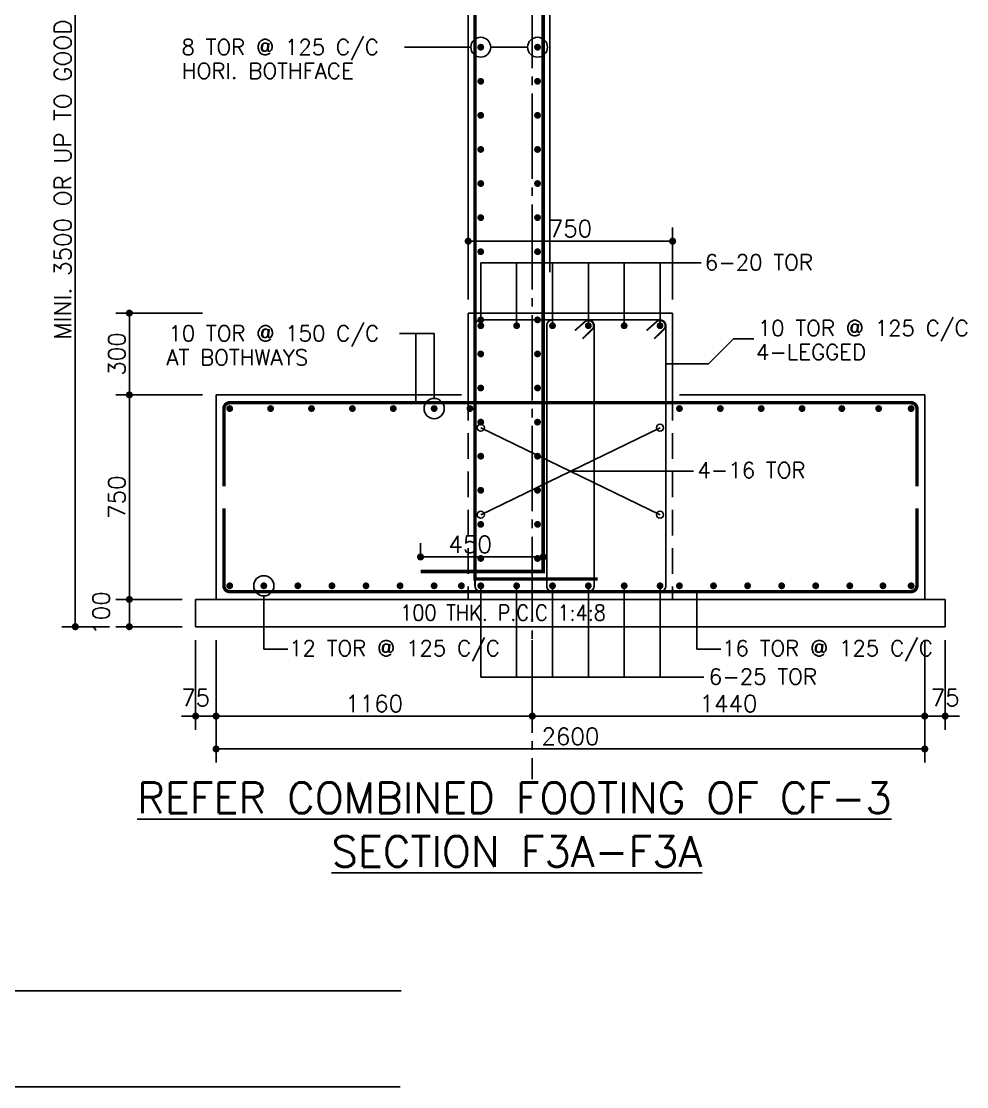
# Model space of a CAD drawing. Extents: x -200722 to 834823, y -494970 to 88783.
# Drawn here: x 479843 to 493718, y -149199 to -133571 of the extents above; entities that cross this region are included whole.
import ezdxf
from ezdxf.enums import TextEntityAlignment as Align

# ---------------------------------------------------------------- set-up
doc = ezdxf.new("R2010")
doc.units = 0
doc.header["$LTSCALE"] = 100
doc.header["$MEASUREMENT"] = 0
doc.header["$PDMODE"] = 34
for name, pattern in [('ACAD_ISO04W100', [30, 24, -3, 0, -3]), ('CL', [3.25, 2.5, -0.25, 0.25, -0.25]), ('HIDDEN', [0.375, 0.25, -0.125])]:
    doc.linetypes.add(name, pattern=pattern)
doc.layers.get('0').update_dxf_attribs({"linetype": 'CONTINUOUS'})
doc.layers.get('DEFPOINTS').update_dxf_attribs({"linetype": 'CONTINUOUS'})
for name, color, linetype in [('5', 4, 'CONTINUOUS'), ('A-Grid', 5, 'ACAD_ISO04W100'), ('BEAM', 4, 'CONTINUOUS'), ('STEEL', 6, 'CONTINUOUS'), ('TEXT', 2, 'CONTINUOUS')]:
    doc.layers.add(name, color=color, linetype=linetype)
doc.styles.add('ROMANS', font='romans.shx')
doc.styles.get("Standard").update_dxf_attribs({"font": 'simplex.shx'})
doc.dimstyles.new('STANDARD$0', dxfattribs={"dimtxt": 2.5, "dimasz": 2.5, "dimexe": 2, "dimexo": 0.7, "dimgap": 0.9, "dimtad": 1, "dimdec": 0, "dimdsep": 46, "dimtxsty": 'ROMANS', "dimcen": 0.09, "dimclrd": 4, "dimclre": 4, "dimclrt": 3, "dimadec": 0, "dimazin": 0, "dimtfac": 1, "dimtdec": 0, "dimtmove": 0, "dimatfit": 3, "dimfxl": 1, "dimtolj": 1, "dimtzin": 0, "dimarcsym": 0})

# ---------------------------------------------------------------- blocks, each defined once
blk = doc.blocks.new('DOT')
at = {"color": 0, "linetype": 'ByBlock'}
blk.add_line((-0.5, 0), (-1, 0), dxfattribs=at)
at = {"color": 0, "linetype": 'ByBlock', "const_width": 0.5}
blk.add_lwpolyline([(-0.25, 0, 1), (0.25, 0, 1)], format="xyb", close=True, dxfattribs=at)
blk = doc.blocks.new('*D1273')
at = {"layer": 'BEAM', "color": 0, "lineweight": -2, "transparency": 16777216}
for p, q in [((482202, -142051), (481229, -142051)), ((481429, -142347), (481429, -142155)), ((482202, -142451), (481229, -142451))]:
    blk.add_line(p, q, dxfattribs=at)
at = {"layer": 'DEFPOINTS', "color": 0, "lineweight": -3, "transparency": 16777216}
for p in [(481429, -142051), (482402, -142051), (482402, -142451)]:
    blk.add_point(p, dxfattribs=at)
at = {"layer": 'BEAM', "color": 0, "lineweight": -2, "transparency": 16777216, "xscale": 104, "yscale": 104, "zscale": 104}
for p, rotation in [((481429, -142051), 90), ((481429, -142451), 270)]:
    blk.add_blockref('DOT', p, dxfattribs=dict(at, rotation=rotation))
at = {"layer": 'BEAM', "color": 0, "transparency": 16777216, "insert": (481015, -142251), "char_height": 248, "attachment_point": 5, "rotation": 90}
blk.add_mtext('\\A1;100', dxfattribs=at)
blk = doc.blocks.new('_DOT')
at = {"color": 0, "linetype": 'ByBlock'}
blk.add_line((-0.5, 0), (-1, 0), dxfattribs=at)
at = {"color": 0, "linetype": 'ByBlock', "const_width": 0.5}
blk.add_lwpolyline([(-0.25, 0, 1), (0.25, 0, 1)], format="xyb", close=True, dxfattribs=at)
blk = doc.blocks.new('*D1274')
at = {"layer": 'BEAM', "color": 0, "lineweight": -2, "transparency": 16777216}
for p, q in [((482202, -139051), (481229, -139051)), ((481429, -141947), (481429, -139155)), ((482202, -142051), (481229, -142051))]:
    blk.add_line(p, q, dxfattribs=at)
at = {"layer": 'DEFPOINTS', "color": 0, "lineweight": -3, "transparency": 16777216}
for p in [(481429, -139051), (482402, -139051, 2867), (482402, -142051)]:
    blk.add_point(p, dxfattribs=at)
at = {"layer": 'BEAM', "color": 0, "lineweight": -2, "transparency": 16777216, "xscale": 104, "yscale": 104, "zscale": 104}
for p, rotation in [((481429, -139051), 90), ((481429, -142051), 270)]:
    blk.add_blockref('DOT', p, dxfattribs=dict(at, rotation=rotation))
at = {"layer": 'BEAM', "color": 0, "transparency": 16777216, "insert": (481245, -140551), "char_height": 248, "attachment_point": 5, "rotation": 90}
blk.add_mtext('\\A1;750', dxfattribs=at)
blk = doc.blocks.new('*D1275')
at = {"layer": 'BEAM', "color": 0, "lineweight": -2, "transparency": 16777216}
for p, q in [((481029, -128451), (480436, -128451)), ((480636, -142347), (480636, -128555)), ((481029, -142451), (480436, -142451))]:
    blk.add_line(p, q, dxfattribs=at)
at = {"layer": 'DEFPOINTS', "color": 0, "lineweight": -3, "transparency": 16777216}
for p in [(480636, -128451), (481229, -128451, 17104), (481229, -142451)]:
    blk.add_point(p, dxfattribs=at)
at = {"layer": 'BEAM', "color": 0, "lineweight": -2, "transparency": 16777216, "xscale": 104, "yscale": 104, "zscale": 104}
for p, rotation in [((480636, -128451), 90), ((480636, -142451), 270)]:
    blk.add_blockref('DOT', p, dxfattribs=dict(at, rotation=rotation))
at = {"layer": 'BEAM', "color": 0, "transparency": 16777216, "insert": (480452, -135451), "char_height": 248, "attachment_point": 5, "rotation": 90}
blk.add_mtext('\\A1;{\\C4;MINI. 3500 OR UP TO GOOD SOIL}', dxfattribs=at)
blk = doc.blocks.new('*D1276')
at = {"layer": 'BEAM', "color": 0, "lineweight": -2, "transparency": 16777216}
for p, q in [((482402, -142651), (482402, -143963)), ((482702, -142651), (482702, -143963)), ((482298, -143763), (482194, -143763)), ((482402, -143763), (482702, -143763)), ((482806, -143763), (482910, -143763))]:
    blk.add_line(p, q, dxfattribs=at)
at = {"layer": 'DEFPOINTS', "color": 0, "lineweight": -3, "transparency": 16777216}
for p in [(482402, -142451), (482702, -142451), (482702, -143763)]:
    blk.add_point(p, dxfattribs=at)
at = {"layer": 'BEAM', "color": 0, "lineweight": -2, "transparency": 16777216, "xscale": 104, "yscale": 104, "zscale": 104}
blk.add_blockref('DOT', (482402, -143763), dxfattribs=at)
at = {"layer": 'BEAM', "color": 0, "lineweight": -2, "transparency": 16777216, "xscale": 104, "yscale": 104, "zscale": 104, "rotation": 180}
blk.add_blockref('DOT', (482702, -143763), dxfattribs=at)
at = {"layer": 'BEAM', "color": 0, "transparency": 16777216, "insert": (482402, -143492), "char_height": 248, "attachment_point": 5}
blk.add_mtext('\\A1;75', dxfattribs=at)
blk = doc.blocks.new('*D1277')
at = {"layer": 'BEAM', "color": 0, "lineweight": -2, "transparency": 16777216}
for p, q in [((482702, -142651), (482702, -143963)), ((487342, -142651), (487342, -143963)), ((487238, -143763), (482806, -143763))]:
    blk.add_line(p, q, dxfattribs=at)
at = {"layer": 'DEFPOINTS', "color": 0, "lineweight": -3, "transparency": 16777216}
for p in [(482702, -142451, -32271), (487342, -142451, 29753), (482702, -143763)]:
    blk.add_point(p, dxfattribs=at)
at = {"layer": 'BEAM', "color": 0, "lineweight": -2, "transparency": 16777216, "xscale": 104, "yscale": 104, "zscale": 104, "rotation": 180}
blk.add_blockref('DOT', (482702, -143763), dxfattribs=at)
at = {"layer": 'BEAM', "color": 0, "lineweight": -2, "transparency": 16777216, "xscale": 104, "yscale": 104, "zscale": 104}
blk.add_blockref('DOT', (487342, -143763), dxfattribs=at)
at = {"layer": 'BEAM', "color": 0, "transparency": 16777216, "insert": (485022, -143579), "char_height": 248, "attachment_point": 5}
blk.add_mtext('\\A1;1160', dxfattribs=at)
blk = doc.blocks.new('*D1278')
at = {"layer": 'BEAM', "color": 0, "lineweight": -2, "transparency": 16777216}
for p, q in [((493102, -142651), (493102, -143963)), ((493402, -142651), (493402, -143963)), ((492998, -143763), (492894, -143763)), ((493402, -143763), (493102, -143763)), ((493506, -143763), (493610, -143763))]:
    blk.add_line(p, q, dxfattribs=at)
at = {"layer": 'DEFPOINTS', "color": 0, "lineweight": -3, "transparency": 16777216}
for p in [(493102, -142451), (493402, -142451), (493102, -143763)]:
    blk.add_point(p, dxfattribs=at)
at = {"layer": 'BEAM', "color": 0, "lineweight": -2, "transparency": 16777216, "xscale": 104, "yscale": 104, "zscale": 104}
blk.add_blockref('DOT', (493102, -143763), dxfattribs=at)
at = {"layer": 'BEAM', "color": 0, "lineweight": -2, "transparency": 16777216, "xscale": 104, "yscale": 104, "zscale": 104, "rotation": 180}
blk.add_blockref('DOT', (493402, -143763), dxfattribs=at)
at = {"layer": 'BEAM', "color": 0, "transparency": 16777216, "insert": (493402, -143492), "char_height": 248, "attachment_point": 5}
blk.add_mtext('\\A1;75', dxfattribs=at)
blk = doc.blocks.new('*D1279')
at = {"layer": 'BEAM', "color": 0, "lineweight": -2, "transparency": 16777216}
for p, q in [((482702, -142651), (482702, -144445)), ((493102, -142651), (493102, -144445)), ((492998, -144245), (482806, -144245))]:
    blk.add_line(p, q, dxfattribs=at)
at = {"layer": 'DEFPOINTS', "color": 0, "lineweight": -3, "transparency": 16777216}
for p in [(482702, -142451, -62057), (493102, -142451), (482702, -144245)]:
    blk.add_point(p, dxfattribs=at)
at = {"layer": 'BEAM', "color": 0, "lineweight": -2, "transparency": 16777216, "xscale": 104, "yscale": 104, "zscale": 104, "rotation": 180}
blk.add_blockref('DOT', (482702, -144245), dxfattribs=at)
at = {"layer": 'BEAM', "color": 0, "lineweight": -2, "transparency": 16777216, "xscale": 104, "yscale": 104, "zscale": 104}
blk.add_blockref('DOT', (493102, -144245), dxfattribs=at)
at = {"layer": 'BEAM', "color": 0, "transparency": 16777216, "insert": (487902, -144061), "char_height": 248, "attachment_point": 5}
blk.add_mtext('\\A1;2600', dxfattribs=at)
blk = doc.blocks.new('*D1280')
at = {"layer": 'BEAM', "color": 0, "lineweight": -2, "transparency": 16777216}
for p, q in [((487342, -142651), (487342, -143963)), ((493102, -142651), (493102, -143963)), ((492998, -143763), (487446, -143763))]:
    blk.add_line(p, q, dxfattribs=at)
at = {"layer": 'DEFPOINTS', "color": 0, "lineweight": -3, "transparency": 16777216}
for p in [(487342, -142451, -34), (493102, -142451, 2387), (487342, -143763)]:
    blk.add_point(p, dxfattribs=at)
at = {"layer": 'BEAM', "color": 0, "lineweight": -2, "transparency": 16777216, "xscale": 104, "yscale": 104, "zscale": 104, "rotation": 180}
blk.add_blockref('DOT', (487342, -143763), dxfattribs=at)
at = {"layer": 'BEAM', "color": 0, "lineweight": -2, "transparency": 16777216, "xscale": 104, "yscale": 104, "zscale": 104}
blk.add_blockref('DOT', (493102, -143763), dxfattribs=at)
at = {"layer": 'BEAM', "color": 0, "transparency": 16777216, "insert": (490222, -143579), "char_height": 248, "attachment_point": 5}
blk.add_mtext('\\A1;1440', dxfattribs=at)
blk = doc.blocks.new('*D1281')
at = {"layer": 'BEAM', "color": 0, "lineweight": -2, "transparency": 16777216}
for p, q in [((486402, -137651), (486402, -136596)), ((489402, -137651), (489402, -136596)), ((489298, -136796), (486506, -136796))]:
    blk.add_line(p, q, dxfattribs=at)
at = {"layer": 'DEFPOINTS', "color": 0, "lineweight": -3, "transparency": 16777216}
for p in [(486402, -136796), (486402, -137851, 7063), (489402, -137851, 7063)]:
    blk.add_point(p, dxfattribs=at)
at = {"layer": 'BEAM', "color": 0, "lineweight": -2, "transparency": 16777216, "xscale": 104, "yscale": 104, "zscale": 104, "rotation": 180}
blk.add_blockref('DOT', (486402, -136796), dxfattribs=at)
at = {"layer": 'BEAM', "color": 0, "lineweight": -2, "transparency": 16777216, "xscale": 104, "yscale": 104, "zscale": 104}
blk.add_blockref('DOT', (489402, -136796), dxfattribs=at)
at = {"layer": 'BEAM', "color": 0, "transparency": 16777216, "insert": (487902, -136612), "char_height": 248, "attachment_point": 5}
blk.add_mtext('\\A1;750', dxfattribs=at)
blk = doc.blocks.new('*D1282')
at = {"layer": 'BEAM', "color": 0, "lineweight": -2, "transparency": 16777216}
for p, q in [((482502, -137851), (481229, -137851)), ((481429, -138947), (481429, -137955)), ((482502, -139051), (481229, -139051))]:
    blk.add_line(p, q, dxfattribs=at)
at = {"layer": 'DEFPOINTS', "color": 0, "lineweight": -3, "transparency": 16777216}
for p in [(481429, -137851), (482702, -137851, 7063), (482702, -139051, 7063)]:
    blk.add_point(p, dxfattribs=at)
at = {"layer": 'BEAM', "color": 0, "lineweight": -2, "transparency": 16777216, "xscale": 104, "yscale": 104, "zscale": 104}
for p, rotation in [((481429, -137851), 90), ((481429, -139051), 270)]:
    blk.add_blockref('DOT', p, dxfattribs=dict(at, rotation=rotation))
at = {"layer": 'BEAM', "color": 0, "transparency": 16777216, "insert": (481245, -138451), "char_height": 248, "attachment_point": 5, "rotation": 90}
blk.add_mtext('\\A1;300', dxfattribs=at)
blk = doc.blocks.new('*D1283')
at = {"layer": 'BEAM', "color": 0, "lineweight": -2, "transparency": 16777216}
for p, q in [((485702, -141442), (485702, -141228)), ((487502, -141442), (487502, -141228)), ((487398, -141428), (485806, -141428))]:
    blk.add_line(p, q, dxfattribs=at)
at = {"layer": 'DEFPOINTS', "color": 0, "lineweight": -3, "transparency": 16777216}
for p in [(485702, -141428), (485702, -141642, 7447), (487502, -141642, 7447)]:
    blk.add_point(p, dxfattribs=at)
at = {"layer": 'BEAM', "color": 0, "lineweight": -2, "transparency": 16777216, "xscale": 104, "yscale": 104, "zscale": 104, "rotation": 180}
blk.add_blockref('DOT', (485702, -141428), dxfattribs=at)
at = {"layer": 'BEAM', "color": 0, "lineweight": -2, "transparency": 16777216, "xscale": 104, "yscale": 104, "zscale": 104}
blk.add_blockref('DOT', (487502, -141428), dxfattribs=at)
at = {"layer": 'BEAM', "color": 0, "transparency": 16777216, "insert": (486431, -141244), "char_height": 248, "attachment_point": 5}
blk.add_mtext('\\A1;450', dxfattribs=at)

msp = doc.modelspace()

# ---------------------------------------------------------------- linework, layer by layer
at = {"color": 18, "ltscale": 0.4, "true_color": 0x000000}
for p, q in [((485415.9, -147791.3), (475702.2, -147791.3)), ((485402.7, -149199.3), (475702.2, -149199.3))]:
    msp.add_line(p, q, dxfattribs=at)
at = {"layer": '5', "color": 18, "lineweight": -3, "ltscale": 0.4, "true_color": 0x000000}
for p, q in [((487601.9, -137251.4), (487601.9, -120006.2)), ((486401.9, -137251.4), (486401.9, -122451.4)), ((482401.9, -142051.4, -62057), (493401.9, -142051.4, -29786.5)), ((482401.9, -142451.4, -32270.5), (482401.9, -142051.4, -32270.5)), ((493401.9, -142451.4), (493401.9, -142051.4)), ((482401.9, -142451.4, -62057), (493401.9, -142451.4, -29786.5))]:
    msp.add_line(p, q, dxfattribs=at)
at = {"layer": '5', "color": 8, "linetype": 'HIDDEN', "lineweight": -3, "ltscale": 15}
for p, q in [((486401.9, -139051.4), (486401.9, -142051.4)), ((489401.9, -139051.4), (489401.9, -142051.4))]:
    msp.add_line(p, q, dxfattribs=at)
at = {"layer": '5', "color": 18, "lineweight": -3, "ltscale": 0.4, "true_color": 0x000000}
for points in [[(486401.9, -139051.4), (486401.9, -137851.4)], [(486401.9, -137851.4), (489401.9, -137851.4)], [(489401.9, -139051.4), (489401.9, -137851.4)], [(482701.9, -142051.4), (482701.9, -139051.4), (486301.9, -139051.4)]]:
    msp.add_lwpolyline(points, dxfattribs=at)
at = {"layer": '5', "color": 18, "lineweight": -3, "ltscale": 0.4, "true_color": 0x000000, "elevation": -2484}
msp.add_lwpolyline([(493101.9, -142051.4), (493101.9, -139051.4), (489501.9, -139051.4)], dxfattribs=at)
at = {"layer": 'A-Grid', "color": 8, "linetype": 'CL', "ltscale": 5, "elevation": -33.9}
msp.add_lwpolyline([(487341.9, -120006.2), (487341.9, -144689.9)], dxfattribs=at)
at = {"layer": 'STEEL', "color": 18, "lineweight": -3, "ltscale": 0.4, "true_color": 0x000000, "const_width": 50.8}
msp.add_lwpolyline([(487501.9, -120006.2), (487501.9, -141642.1), (485701.9, -141642.1)], dxfattribs=at)
for points, elevation in [([(487276.9, -122551.4), (486586.9, -122551.4, 0.4142136), (486501.9, -122636.4), (486501.9, -141751.6), (488301.9, -141751.6)], -33.9), ([(492986.9, -140390), (492986.9, -139251.4, 0.4142136), (492901.9, -139166.4), (482901.9, -139166.4, 0.4142136), (482816.9, -139251.4), (482816.9, -140390)], 29786.5), ([(492986.9, -140712.8), (492986.9, -141851.4, -0.4142136), (492901.9, -141936.4), (482901.9, -141936.4, -0.4142136), (482816.9, -141851.4), (482816.9, -140712.8)], 29786.5)]:
    msp.add_lwpolyline(points, format="xyb", dxfattribs=dict(at, elevation=elevation))
at = {"layer": 'STEEL', "color": 18, "lineweight": -3, "ltscale": 0.4, "true_color": 0x000000}
for points, const_width in [([(486561.2, -133950.3, -1), (486611.2, -133950.3, -1)], 50), ([(487394.3, -133950.3, -1), (487444.3, -133950.3, -1)], 50), ([(486561.2, -134450.3, -1), (486611.2, -134450.3, -1)], 50), ([(487394.3, -134450.3, -1), (487444.3, -134450.3, -1)], 50), ([(486561.2, -134950.3, -1), (486611.2, -134950.3, -1)], 50), ([(487394.3, -134950.3, -1), (487444.3, -134950.3, -1)], 50), ([(486561.2, -135450.3, -1), (486611.2, -135450.3, -1)], 50), ([(487394.3, -135450.3, -1), (487444.3, -135450.3, -1)], 50), ([(486561.2, -135950.3, -1), (486611.2, -135950.3, -1)], 50), ([(487394.3, -135950.3, -1), (487444.3, -135950.3, -1)], 50), ([(486561.2, -136450.3, -1), (486611.2, -136450.3, -1)], 50), ([(487394.3, -136450.3, -1), (487444.3, -136450.3, -1)], 50), ([(486561.2, -136950.3, -1), (486611.2, -136950.3, -1)], 50), ([(487394.3, -136950.3, -1), (487444.3, -136950.3, -1)], 50), ([(486586.9, -137951.4), (489216.9, -137951.4, -0.4142136), (489301.9, -138036.4), (489301.9, -141851.4, -0.4142136), (489216.9, -141936.4), (486586.9, -141936.4, -0.4142136), (486501.9, -141851.4), (486501.9, -138036.4, -0.4142136)], 25.4), ([(486561.2, -137950.3, -1), (486611.2, -137950.3, -1)], 50), ([(486611.9, -138036.4, 1), (486561.9, -138036.4, 1)], 50), ([(487394.3, -137950.3, -1), (487444.3, -137950.3, -1)], 50), ([(486561.2, -138450.3, -1), (486611.2, -138450.3, -1)], 50), ([(487394.3, -138450.3, -1), (487444.3, -138450.3, -1)], 50), ([(486561.2, -138950.3, -1), (486611.2, -138950.3, -1)], 50), ([(487394.3, -138950.3, -1), (487444.3, -138950.3, -1)], 50), ([(492876.9, -139251.4, -1), (492926.9, -139251.4, -1)], 50), ([(486561.2, -139450.3, -1), (486611.2, -139450.3, -1)], 50), ([(487394.3, -139450.3, -1), (487444.3, -139450.3, -1)], 50), ([(486561.2, -139950.3, -1), (486611.2, -139950.3, -1)], 50), ([(487394.3, -139950.3, -1), (487444.3, -139950.3, -1)], 50), ([(486561.2, -140450.3, -1), (486611.2, -140450.3, -1)], 50), ([(487394.3, -140450.3, -1), (487444.3, -140450.3, -1)], 50), ([(486561.2, -140950.3, -1), (486611.2, -140950.3, -1)], 50), ([(487394.3, -140950.3, -1), (487444.3, -140950.3, -1)], 50), ([(486561.2, -141450.3, -1), (486611.2, -141450.3, -1)], 50), ([(487394.3, -141450.3, -1), (487444.3, -141450.3, -1)], 50), ([(486611.9, -141851.4, -1), (486561.9, -141851.4, -1)], 50), ([(489241.9, -141851.4, -1), (489191.9, -141851.4, -1)], 50), ([(492876.9, -141851.4, 1), (492926.9, -141851.4, 1)], 50)]:
    msp.add_lwpolyline(points, format="xyb", close=True, dxfattribs=dict(at, const_width=const_width))
for points, const_width, elevation in [([(487137.9, -138036.4, 1), (487087.9, -138036.4, 1)], 50, 610.1), ([(487638.9, -137951.4), (488164.9, -137951.4, -0.4142136), (488249.9, -138036.4), (488249.9, -141851.4, -0.4142136), (488164.9, -141936.4), (487638.9, -141936.4, -0.4142136), (487553.9, -141851.4), (487553.9, -138036.4, -0.4142136)], 25.4, -653.6), ([(487663.9, -138036.4, 1), (487613.9, -138036.4, 1)], 50, 223.8), ([(488189.9, -138036.4, 1), (488139.9, -138036.4, 1)], 50, 1830.4), ([(488715.9, -138036.4, 1), (488665.9, -138036.4, 1)], 50, 2440.6), ([(489241.9, -138036.4, 1), (489191.9, -138036.4, 1)], 50, 2484), ([(482926.9, -139251.4, 1), (482876.9, -139251.4, 1)], 50, -32270.5), ([(483526.9, -139251.4, 1), (483476.9, -139251.4, 1)], 50, -32270.5), ([(484126.9, -139251.4, 1), (484076.9, -139251.4, 1)], 50, -32270.5), ([(484726.9, -139251.4, 1), (484676.9, -139251.4, 1)], 50, -32270.5), ([(485326.9, -139251.4, 1), (485276.9, -139251.4, 1)], 50, -32270.5), ([(485926.9, -139251.4, 1), (485876.9, -139251.4, 1)], 50, -32270.5), ([(486451.9, -139251.4, 1), (486401.9, -139251.4, 1)], 50, -32270.5), ([(489476.9, -139251.4, -1), (489526.9, -139251.4, -1)], 50, -32270.5), ([(490076.9, -139251.4, -1), (490126.9, -139251.4, -1)], 50, -32270.5), ([(490676.9, -139251.4, -1), (490726.9, -139251.4, -1)], 50, -32270.5), ([(491276.9, -139251.4, -1), (491326.9, -139251.4, -1)], 50, -32270.5), ([(491860, -139251.4, -1), (491910, -139251.4, -1)], 50, -32270.5), ([(492400.5, -139251.4, -1), (492450.5, -139251.4, -1)], 50, -32270.5), ([(482926.9, -141851.4, -1), (482876.9, -141851.4, -1)], 50, -32270.5), ([(483426.9, -141851.4, -1), (483376.9, -141851.4, -1)], 50, -32270.5), ([(483926.9, -141851.4, -1), (483876.9, -141851.4, -1)], 50, -32270.5), ([(484426.9, -141851.4, -1), (484376.9, -141851.4, -1)], 50, -32270.5), ([(484926.9, -141851.4, -1), (484876.9, -141851.4, -1)], 50, -32270.5), ([(485426.9, -141851.4, -1), (485376.9, -141851.4, -1)], 50, -32270.5), ([(485926.9, -141851.4, -1), (485876.9, -141851.4, -1)], 50, -32270.5), ([(486326.9, -141851.4, -1), (486276.9, -141851.4, -1)], 50, -29786.5), ([(487137.9, -141851.4, -1), (487087.9, -141851.4, -1)], 50, 610.1), ([(487663.9, -141851.4, -1), (487613.9, -141851.4, -1)], 50, 223.8), ([(488189.9, -141851.4, -1), (488139.9, -141851.4, -1)], 50, 1830.4), ([(488715.9, -141851.4, -1), (488665.9, -141851.4, -1)], 50, 2440.6), ([(489476.9, -141851.4, 1), (489526.9, -141851.4, 1)], 50, -32270.5), ([(489976.9, -141851.4, 1), (490026.9, -141851.4, 1)], 50, -32270.5), ([(490476.9, -141851.4, 1), (490526.9, -141851.4, 1)], 50, -32270.5), ([(490976.9, -141851.4, 1), (491026.9, -141851.4, 1)], 50, -32270.5), ([(491476.9, -141851.4, 1), (491526.9, -141851.4, 1)], 50, -32270.5), ([(491976.9, -141851.4, 1), (492026.9, -141851.4, 1)], 50, -32270.5), ([(492463.7, -141851.4, 1), (492513.7, -141851.4, 1)], 50, -32270.5)]:
    msp.add_lwpolyline(points, format="xyb", close=True, dxfattribs=dict(at, const_width=const_width, elevation=elevation))
at = {"layer": 'STEEL', "color": 18, "true_color": 0x000000, "const_width": 25}
for points, elevation in [([(488081.7, -138227.2), (488223.8, -138086.6, 0.9275277), (488114.2, -137977.9), (487969.2, -138105.3)], 1830.4), ([(489133.7, -138227.2), (489275.8, -138086.6, 0.9275277), (489166.2, -137977.9), (489021.2, -138105.3)], 2484)]:
    msp.add_lwpolyline(points, format="xyb", dxfattribs=dict(at, elevation=elevation))
at = {"layer": 'STEEL', "color": 7, "lineweight": -3, "ltscale": 0.4}
for centre in [(486586.9, -139531.9), (489216.9, -139531.9, 2484), (486586.9, -140808.6), (489216.9, -140808.6, 2484)]:
    msp.add_circle(centre, 52, dxfattribs=at)
at = {"layer": 'TEXT', "color": 18, "true_color": 0x000000}
for p, q in [((486440.7, -133950.3), (485465.2, -133950.3)), ((487273.8, -133950.3), (486731.8, -133950.3)), ((486586.9, -138036.4), (486586.9, -137115.5)), ((486586.9, -137115.5), (489820.6, -137115.5, 2484)), ((487112.9, -138036.4, 610.1), (487112.9, -137115.5, 610.1)), ((487638.9, -138036.4, 223.8), (487638.9, -137115.5, 223.8)), ((488164.9, -138036.4, 1830.4), (488164.9, -137115.5, 1830.4)), ((488690.9, -138036.4, 2440.6), (488690.9, -137115.5, 2440.6)), ((489216.9, -138036.4, 2484), (489216.9, -137115.5, 2484)), ((485901.9, -138149, -32270.5), (485395.3, -138149, -32270.5)), ((485631, -139166.4, -32270.5), (485631, -138149, -32270.5)), ((485901.9, -139103, -32270.5), (485901.9, -138149, -32270.5)), ((489930.7, -138592.8, 2484), (490294.8, -138230.2, 2484)), ((490294.8, -138230.2, 2484), (490594.9, -138230.2, 2484)), ((489301.9, -138592.8, 2332.9), (489930.7, -138592.8, 2484)), ((486586.9, -139531.9), (489216.9, -140808.6, 2484)), ((489216.9, -139531.9, 2484), (486586.9, -140808.6)), ((487901.9, -140170.3, 3352.6), (489707.6, -140170.3, 4968.1)), ((486586.9, -141851.4), (486586.9, -143190.8)), ((487112.9, -141851.4, 610.1), (487112.9, -143190.8, 610.1)), ((487638.9, -141851.4, 223.8), (487638.9, -143190.8, 223.8)), ((488164.9, -141851.4, 1830.4), (488164.9, -143190.8, 1830.4)), ((488690.9, -141851.4, 2440.6), (488690.9, -143190.8, 2440.6)), ((489216.9, -141851.4), (489216.9, -143190.8)), ((483401.9, -141999.8, -32270.5), (483401.9, -142782.6, -32270.5)), ((489756.3, -141936.4, 29786.5), (489756.3, -142782.6, 29786.5)), ((483401.9, -142782.6, -32270.5), (483756.8, -142782.6, -32270.5)), ((489756.3, -142782.6, 29786.5), (490111.2, -142782.6, 29786.5)), ((486586.9, -143190.8), (489861.2, -143190.8, 2435.7))]:
    msp.add_line(p, q, dxfattribs=at)
for centre, radius in [((486586.2, -133950.3), 145.5), ((487419.3, -133950.3), 145.5), ((485901.9, -139251.4, -32270.5), 148.4), ((483401.9, -141851.4, -32270.5), 148.4)]:
    msp.add_circle(centre, radius, dxfattribs=at)

# ---------------------------------------------------------------- texts
for s, height, p in [('8 TOR @ 125 C/C', 230, (482193.5, -134064, -7446.6)), ('HORI. BOTHFACE', 230, (482198.9, -134412.2, -7446.6)), ('6-20 TOR', 230, (489875.6, -137222.6, -4579.1)), ('10 TOR @ 150 C/C', 230, (482001, -138263.1, -64541)), ('10 TOR @ 125 C/C', 230, (490652.1, -138186.2, -4579.1)), ('4-LEGGED', 230, (490624.7, -138538.9, -4579.1)), ('AT BOTHWAYS', 230, (481974.3, -138615.9, -64541)), ('4-16 TOR ', 230, (489765.4, -140270.1, 4968.1)), ('12 TOR @ 125 C/C', 230, (483773.3, -142881.4, -32270.5)), ('16 TOR @ 125 C/C', 230, (490127.7, -142881.4, 29786.5)), ('6-25 TOR', 230, (489934.1, -143298.3, -4579.1)), ('%%UREFER COMBINED FOOTING OF CF-3', 450, (481546, -145186.9)), ('%%USECTION F3A-F3A', 450, (484397, -145973.1, 2484))]:
    msp.add_text(s, height=height, dxfattribs=at).set_placement(p)
at = {"layer": 'TEXT', "color": 18, "ltscale": 5, "true_color": 0x000000, "style": 'ROMANS', "width": 0.9}
msp.add_text('100 THK. P.C.C 1:4:8', height=230, dxfattribs=at).set_placement((485405, -142246.7, -24036.7), align=Align.MIDDLE_LEFT)

# ---------------------------------------------------------------- dimensions: what is measured, and where the dimension line sits
at = {"layer": 'BEAM', "color": 18, "true_color": 0x000000}
dim = msp.add_linear_dim(base=(480635.8, -128451.4, -62057), p1=(481229.4, -142451.4, -62057), p2=(481229.4, -128451.4, -44952.9), angle=90, text='{\\C4;MINI. <> OR UP TO GOOD SOIL}', dimstyle='STANDARD$0', override={"dimscale": 8, "dimtxt": 31, "dimasz": 13, "dimexe": 25, "dimexo": 25, "dimgap": 7.5, "dimlfac": 0.25, "dimzin": 3, "dimtxsty": 'Standard', "dimblk": 'DOT', "dimcen": 3, "dimdle": 4, "dimclrd": 0, "dimclre": 0, "dimclrt": 0, "dimtmove": 2, "dimldrblk": 'DOT', "dimtzin": 3}, dxfattribs=at)
dim.commit()
dim.dimension.update_dxf_attribs({"geometry": '*D1275', "text_midpoint": (480451.8, -135451.4, -62057)})
for base, p1, p2, picture, middle in [((486401.9, -136796.3, -7063.2), (489401.9, -137851.4), (486401.9, -137851.4), '*D1281', (487901.9, -136612.3, -7063.2)), ((482701.9, -144244.9), (493101.9, -142451.4), (482701.9, -142451.4, -62057), '*D1279', (487901.9, -144060.9))]:
    dim = msp.add_linear_dim(base=base, p1=p1, p2=p2, dimstyle='STANDARD$0', override={"dimscale": 8, "dimtxt": 31, "dimasz": 13, "dimexe": 25, "dimexo": 25, "dimgap": 7.5, "dimlfac": 0.25, "dimzin": 3, "dimtxsty": 'Standard', "dimblk": 'DOT', "dimcen": 3, "dimdle": 4, "dimclrd": 0, "dimclre": 0, "dimclrt": 0, "dimtmove": 2, "dimldrblk": 'DOT', "dimtzin": 3}, dxfattribs=at)
    dim.commit()
    dim.dimension.update_dxf_attribs({"geometry": picture, "text_midpoint": middle})
for base, p1, p2, angle, picture, middle in [((481429.4, -137851.4, -39333.7), (482701.9, -139051.4, -32270.5), (482701.9, -137851.4, -32270.5), 90, '*D1282', (481245.4, -138451.4, -39333.7)), ((481429.4, -139051.4, -62057), (482401.9, -142051.4, -62057), (482401.9, -139051.4, -59189.5), 90, '*D1274', (481245.4, -140551.4, -62057)), ((481429.4, -142051.4, -62057), (482401.9, -142451.4, -62057), (482401.9, -142051.4, -62057), 90, '*D1273', (481015.4, -142251.4, -62057)), ((482701.9, -143763.3, -29786.5), (487341.9, -142451.4, -33.9), (482701.9, -142451.4, -62057), 180, '*D1277', (485021.9, -143579.3, -29786.5)), ((487341.9, -143763.3), (493101.9, -142451.4, 2387.5), (487341.9, -142451.4, -33.9), 180, '*D1280', (490221.9, -143579.3))]:
    dim = msp.add_linear_dim(base=base, p1=p1, p2=p2, angle=angle, dimstyle='STANDARD$0', override={"dimscale": 8, "dimtxt": 31, "dimasz": 13, "dimexe": 25, "dimexo": 25, "dimgap": 7.5, "dimlfac": 0.25, "dimzin": 3, "dimtxsty": 'Standard', "dimblk": 'DOT', "dimcen": 3, "dimdle": 4, "dimclrd": 0, "dimclre": 0, "dimclrt": 0, "dimtmove": 2, "dimldrblk": 'DOT', "dimtzin": 3}, dxfattribs=at)
    dim.commit()
    dim.dimension.update_dxf_attribs({"geometry": picture, "text_midpoint": middle})
for base, p1, p2, picture, middle in [((485701.9, -141428.4, -7446.6), (487501.9, -141642.1), (485701.9, -141642.1), '*D1283', (486430.5, -141244.4, -7446.6)), ((493101.9, -143763.3, -29786.5), (493401.9, -142451.4, -29786.5), (493101.9, -142451.4, -29786.5), '*D1278', (493401.9, -143492.1, -29786.5))]:
    dim = msp.add_linear_dim(base=base, p1=p1, p2=p2, angle=180, dimstyle='STANDARD$0', override={"dimscale": 8, "dimtxt": 31, "dimasz": 13, "dimexe": 25, "dimexo": 25, "dimgap": 7.5, "dimlfac": 0.25, "dimzin": 3, "dimtxsty": 'Standard', "dimblk": 'DOT', "dimcen": 3, "dimdle": 4, "dimclrd": 0, "dimclre": 0, "dimclrt": 0, "dimtmove": 2, "dimldrblk": 'DOT', "dimtzin": 3}, dxfattribs=at)
    dim.commit()
    dim.dimension.update_dxf_attribs({"geometry": picture, "text_midpoint": middle, "dimtype": 160})
dim = msp.add_linear_dim(base=(482701.9, -143763.3, -62057), p1=(482401.9, -142451.4, -62057), p2=(482701.9, -142451.4, -62057), dimstyle='STANDARD$0', override={"dimscale": 8, "dimtxt": 31, "dimasz": 13, "dimexe": 25, "dimexo": 25, "dimgap": 7.5, "dimlfac": 0.25, "dimzin": 3, "dimtxsty": 'Standard', "dimblk": 'DOT', "dimcen": 3, "dimdle": 4, "dimclrd": 0, "dimclre": 0, "dimclrt": 0, "dimtmove": 2, "dimldrblk": 'DOT', "dimtzin": 3}, dxfattribs=at)
dim.commit()
dim.dimension.update_dxf_attribs({"geometry": '*D1276', "text_midpoint": (482401.9, -143492.1, -62057), "dimtype": 160})

doc.saveas('drawing.dxf')
